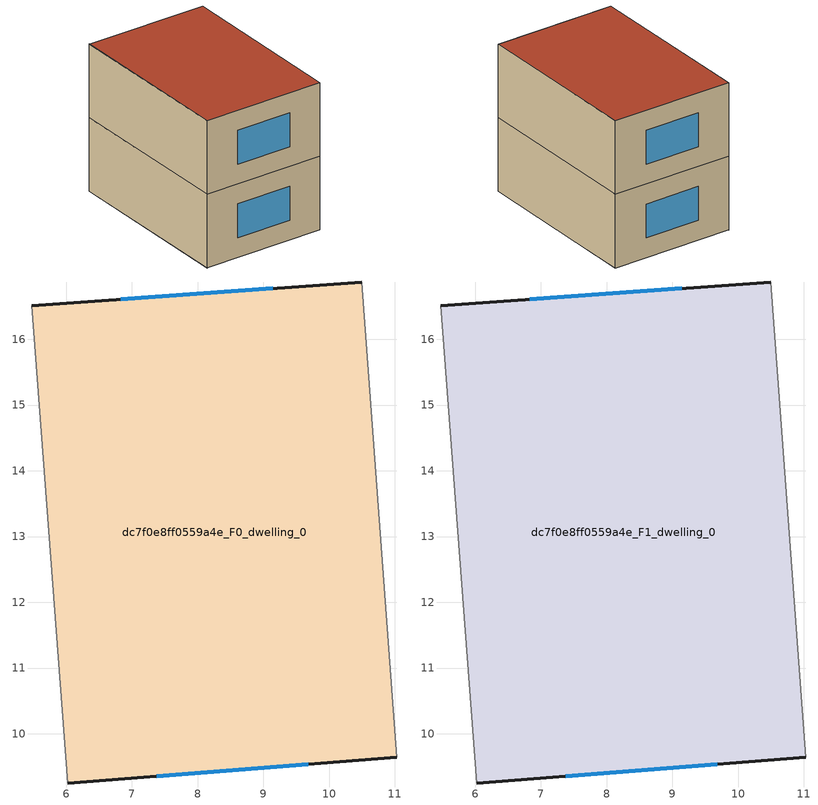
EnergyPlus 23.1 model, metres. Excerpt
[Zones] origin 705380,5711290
dc7f0e8ff0559a4e_F0_dwelling_0
 floor ground (EU_floor_Construction): 10.49,16.87 11.03,9.64 6.03,9.25 5.48,16.51 z0
 wall outside (EU_wall_Construction): 10.49,16.87 5.48,16.51 / 6.03,9.25 11.03,9.64 z0:3
 wall adiabatic (EU_wall_Construction): 5.48,16.51 6.03,9.25 / 11.03,9.64 10.49,16.87 z0:3
 window (EU_Window_Construction): 9.14,16.77 6.83,16.61 / 7.38,9.36 9.68,9.54 z0.81:2.19
dc7f0e8ff0559a4e_F1_dwelling_0
 floor to dc7f0e8ff0559a4e_F0_dwelling_0 (EU_floor_Construction): 10.49,16.87 11.03,9.64 6.03,9.25 5.48,16.51 z3
 wall outside (EU_wall_Construction): 10.49,16.87 5.48,16.51 / 6.03,9.25 11.03,9.64 z3:6
 wall adiabatic (EU_wall_Construction): 5.48,16.51 6.03,9.25 / 11.03,9.64 10.49,16.87 z3:6
 window (EU_Window_Construction): 9.14,16.77 6.83,16.61 / 7.38,9.36 9.68,9.54 z3.81:5.19
 roof outside (EU_roof_Construction): 11.03,9.64 10.49,16.87 5.48,16.51 6.03,9.25 z6
shading: 5.48,16.52 6.03,9.25 z0:6
[Building]
EU S2 Campaign: North Axis=0; Terrain=City; Solar Distribution=FullExterior
[Site:Location]
London: Latitude=51.5; Longitude=-0.5; Time Zone=0; Elevation=25
[SizingPeriod:WeatherFileDays]
AnnualSizingPeriod: Begin Month=1; Begin Day of Month=1; End Month=12; End Day of Month=31; Day of Week for Start Day=Monday; Use Weather File Daylight Saving Period=No; Use Weather File Rain and Snow Indicators=No
[MATERIAL]
EU_InternalMass_Material: Roughness=MediumRough; Thickness=0.1; Conductivity=1; Density=1800; Specific Heat=900; Thermal Absorptance=0.9; Solar Absorptance=0.7; Visible Absorptance=0.7
[MATERIAL:NOMASS] Roughness=MediumRough; Thermal Absorptance=0.9; Solar Absorptance=0.7; Visible Absorptance=0.7
Name | Thermal Resistance
EU_wall_NoMass | 0.555556
EU_roof_NoMass | 0.510204
EU_floor_NoMass | 1.68919
[WINDOWMATERIAL:SIMPLEGLAZINGSYSTEM]
EU_Window_SimpleGlazing: UFactor=3.96; Solar Heat Gain Coefficient=0.85; Visible Transmittance=0.85
[CONSTRUCTION]
EU_wall_Construction: EU_wall_NoMass
EU_roof_Construction: EU_roof_NoMass
EU_floor_Construction: EU_floor_NoMass
EU_Window_Construction: EU_Window_SimpleGlazing
EU_InternalMass_Construction: EU_InternalMass_Material
[ZONE] Type=1; Multiplier=1; Ceiling Height=autocalculate; Floor Area=autocalculate; Part of Total Floor Area=Yes
Name | Volume
dc7f0e8ff0559a4e_F0_dwelling_0 | 109.457
dc7f0e8ff0559a4e_F1_dwelling_0 | 109.455
[INTERNALMASS] Construction=EU_InternalMass_Construction; Surface Area=36.4854
Name | Zone or ZoneList
dc7f0e8ff0559a4e_F0_dwelling_0_EU_InternalMass | dc7f0e8ff0559a4e_F0_dwelling_0
dc7f0e8ff0559a4e_F1_dwelling_0_EU_InternalMass | dc7f0e8ff0559a4e_F1_dwelling_0
[OTHEREQUIPMENT] Fuel Type=Electricity; Design Level Calculation Method=Watts/Area; Power per Zone Floor Area=1; Fraction Latent=0; Fraction Radiant=0; Fraction Lost=0; Carbon Dioxide Generation Rate=0; EndUse Subcategory=EU_Step8_InternalGains
Name | Zone or ZoneList or Space or SpaceList | Schedule
EU_Step8_InternalGain_dc7f0e8ff0559a4e_F0_dwelling_0_f000 | dc7f0e8ff0559a4e_F0_dwelling_0 | EU_Step8_GainSchedule_dc7f0e8ff0559a4e_F0_dwelling_0_f000
EU_Step8_InternalGain_dc7f0e8ff0559a4e_F1_dwelling_0_f000 | dc7f0e8ff0559a4e_F1_dwelling_0 | EU_Step8_GainSchedule_dc7f0e8ff0559a4e_F1_dwelling_0_f000
[ZONEVENTILATION:DESIGNFLOWRATE] Schedule=EU_AlwaysOn; Design Flow Rate Calculation Method=AirChanges/Hour; Air Changes per Hour=0.48; Ventilation Type=Natural; Fan Pressure Rise=0; Fan Total Efficiency=1; Constant Term Coefficient=1; Temperature Term Coefficient=0; Velocity Term Coefficient=0; Velocity Squared Term Coefficient=0; Minimum Indoor Temperature=-100; Maximum Indoor Temperature=100; Delta Temperature=-100; Minimum Outdoor Temperature=-100; Maximum Outdoor Temperature=100; Maximum Wind Speed=40
Name | Zone or ZoneList or Space or SpaceList
EU_ConstantAir_dc7f0e8ff0559a4e_F0_dwelling_0 | dc7f0e8ff0559a4e_F0_dwelling_0
EU_ConstantAir_dc7f0e8ff0559a4e_F1_dwelling_0 | dc7f0e8ff0559a4e_F1_dwelling_0
[HVACTEMPLATE:THERMOSTAT] Constant Heating Setpoint=20; Constant Cooling Setpoint=50
EU_HeatOnly_dc7f0e8ff0559a4e_F0_dwelling_0; EU_HeatOnly_dc7f0e8ff0559a4e_F1_dwelling_0
[HVACTEMPLATE:ZONE:IDEALLOADSAIRSYSTEM] System Availability Schedule=EU_AlwaysOn; Maximum Heating Supply Air Temperature=50; Minimum Cooling Supply Air Temperature=13; Maximum Heating Supply Air Humidity Ratio=0.0156; Minimum Cooling Supply Air Humidity Ratio=0.0077; Heating Limit=NoLimit; Cooling Limit=NoLimit; Heating Availability Schedule=EU_AlwaysOn; Cooling Availability Schedule=EU_CoolingOff; Dehumidification Control Type=ConstantSensibleHeatRatio; Cooling Sensible Heat Ratio=0.7; Dehumidification Setpoint=60; Humidification Control Type=None; Humidification Setpoint=30; Outdoor Air Method=None; Outdoor Air Flow Rate per Person=0.00944; Outdoor Air Flow Rate per Zone Floor Area=0; Outdoor Air Flow Rate per Zone=0; Demand Controlled Ventilation Type=None; Outdoor Air Economizer Type=NoEconomizer; Heat Recovery Type=None; Sensible Heat Recovery Effectiveness=0.7; Latent Heat Recovery Effectiveness=0.65
Name | Template Thermostat
dc7f0e8ff0559a4e_F0_dwelling_0 | EU_HeatOnly_dc7f0e8ff0559a4e_F0_dwelling_0
dc7f0e8ff0559a4e_F1_dwelling_0 | EU_HeatOnly_dc7f0e8ff0559a4e_F1_dwelling_0
[SIZING:ZONE] Zone Cooling Design Supply Air Temperature Input Method=SupplyAirTemperature; Zone Cooling Design Supply Air Temperature=13; Zone Heating Design Supply Air Temperature Input Method=SupplyAirTemperature; Zone Heating Design Supply Air Temperature=50; Zone Cooling Design Supply Air Humidity Ratio=0.008; Zone Heating Design Supply Air Humidity Ratio=0.008; Cooling Design Air Flow Method=DesignDay; Cooling Design Air Flow Rate=0; Cooling Minimum Air Flow per Zone Floor Area=0.000762; Cooling Minimum Air Flow=0; Cooling Minimum Air Flow Fraction=0.2; Heating Design Air Flow Method=DesignDay; Heating Design Air Flow Rate=0; Heating Maximum Air Flow per Zone Floor Area=0.002032; Heating Maximum Air Flow=0.141576; Heating Maximum Air Flow Fraction=0.3; Account for Dedicated Outdoor Air System=No; Dedicated Outdoor Air System Control Strategy=NeutralSupplyAir; Dedicated Outdoor Air Low Setpoint Temperature for Design=autosize; Dedicated Outdoor Air High Setpoint Temperature for Design=autosize; Zone Load Sizing Method=Sensible Load Only No Latent Load; Zone Latent Cooling Design Supply Air Humidity Ratio Input Method=HumidityRatioDifference; Zone Cooling Design Supply Air Humidity Ratio Difference=0.005; Zone Latent Heating Design Supply Air Humidity Ratio Input Method=HumidityRatioDifference; Zone Humidification Design Supply Air Humidity Ratio Difference=0.005
dc7f0e8ff0559a4e_F0_dwelling_0; dc7f0e8ff0559a4e_F1_dwelling_0
[SCHEDULE:CONSTANT]
Name | Hourly Value
EU_AlwaysOn | 1
EU_CoolingOff | 0
[SCHEDULE:FILE] Column Number=1; Rows to Skip at Top=0; Number of Hours of Data=8760; Column Separator=Comma; Interpolate to Timestep=No; Minutes per Item=60; Adjust Schedule for Daylight Savings=Yes
Name | File
EU_Step8_GainSchedule_dc7f0e8ff0559a4e_F0_dwelling_0_f000 | ../../schedules/dc7f0e8ff0559a4e/dc7f0e8ff0559a4e_F0_dwelling_0_f000_gain.csv
EU_Step8_GainSchedule_dc7f0e8ff0559a4e_F1_dwelling_0_f000 | ../../schedules/dc7f0e8ff0559a4e/dc7f0e8ff0559a4e_F1_dwelling_0_f000_gain.csv
